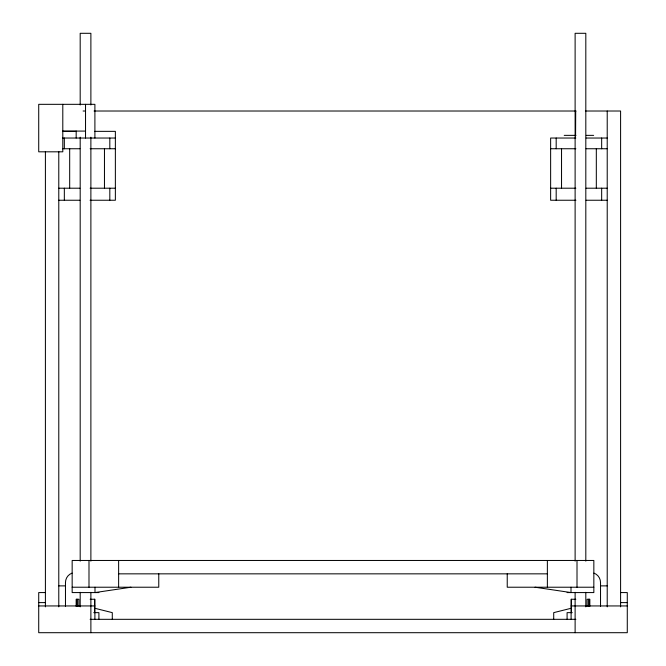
<?xml version="1.0" encoding="UTF-8"?>
<svg xmlns="http://www.w3.org/2000/svg" width="666" height="666" viewBox="0 0 666 666"><rect width="100%" height="100%" fill="white"/><g stroke="black" fill="none" stroke-linecap="round" stroke-linejoin="round"><path stroke-width="1" d="M571.545 608.175L553.712 612.637L553.712 619.322M130.944 587.221L94.997 592.573L94.997 587.221M83.108 111.014L85.531 111.014M94.064 111.014L576.057 111.014M585.406 111.014L620.595 111.014L620.595 606.851M575.699 111.289L575.582 135.981M62.795 131.085L85.531 131.085M62.795 131.352L76.199 131.352M94.747 131.352L115.368 131.352L115.368 200.241L90.085 200.241M564.21 135.364L575.915 135.364M586.28 135.364L593.639 135.364M62.479 138.037L115.368 138.037M575.824 138.037L550.632 138.037L550.632 200.241L575.915 200.241M586.163 138.037L607.217 138.037M62.479 148.743L79.912 148.743M90.143 148.743L115.368 148.743M550.632 148.743L575.857 148.743M586.088 148.743L607.217 148.743M58.783 188.203L79.912 188.203M90.143 188.203L115.368 188.203M550.632 188.203L575.857 188.203M586.088 188.203L607.217 188.203M58.783 200.241L79.837 200.241M586.13 200.241L607.217 200.241M118.631 573.842L547.369 573.842M58.783 585.88L65.468 585.88M600.532 585.88L607.217 585.88M72.161 587.221L158.766 587.221L158.766 573.842M593.839 587.221L507.234 587.221L507.234 573.842M45.405 592.573L38.72 592.573L38.72 632.7L627.28 632.7L627.28 592.573L620.595 592.573M98.909 592.573L72.161 592.573L72.161 560.464L593.839 560.464L593.839 592.573L567.091 592.573M90.168 599.258L94.897 599.258L94.897 619.322M575.832 599.258L571.103 599.258L571.103 619.322M38.72 602.605L45.405 602.605M620.595 602.605L627.28 602.605M38.72 605.943L94.897 605.943M571.103 605.943L627.28 605.943M93.764 612.637L98.909 612.637L98.909 619.322M572.236 612.637L567.091 612.637L567.091 619.322M90.135 619.322L575.865 619.322M535.056 587.221L571.003 592.573L571.003 587.221M94.455 608.175L112.288 612.637L112.288 619.322M607.217 111.014L607.217 606.851M601.664 138.037L601.664 148.743M601.664 188.203L601.664 200.241M600.532 606.46L600.532 582.542A10.032 10.032 0 0 0 593.93 573.11M596.32 148.743L596.32 188.203M589.826 606.46L589.826 599.258L587.087 599.258L587.087 606.46M589.51 599.258L589.51 606.46M588.577 599.258L588.577 606.46M585.814 561.138L585.814 33.3L575.116 33.3L575.116 561.138M585.814 592.307L585.814 606.851M577.006 560.464L577.006 587.221M575.116 592.307L575.116 632.7M571.42 599.258L571.42 612.637M561.538 148.743L561.538 188.203M556.185 138.037L556.185 148.743M556.185 188.203L556.185 200.241M547.369 560.464L547.369 587.221M118.631 560.464L118.631 587.221M109.815 138.037L109.815 148.743M109.815 188.203L109.815 200.241M104.462 148.743L104.462 188.203M94.897 138.037L94.897 104.329L38.72 104.329L38.72 151.815L62.795 151.815L62.795 104.329M94.58 599.258L94.58 612.637M90.884 104.995L90.884 33.3L80.186 33.3L80.186 104.995M90.884 137.204L90.884 561.138M90.884 592.307L90.884 632.7M88.994 560.464L88.994 587.221M85.531 104.329L85.531 138.037M80.186 137.204L80.186 561.138M80.186 592.307L80.186 606.851M78.913 606.46L78.913 599.258L76.174 599.258L76.174 606.46M77.422 599.258L77.422 606.46M76.49 599.258L76.49 606.46M76.174 131.085L76.174 138.037M69.68 148.743L69.68 188.203M65.468 606.46L65.468 582.542A10.032 10.032 0 0 1 72.07 573.11M64.336 138.037L64.336 148.743M64.336 188.203L64.336 200.241M58.783 151.557L58.783 606.851M45.405 151.557L45.405 606.851"/></g></svg>
